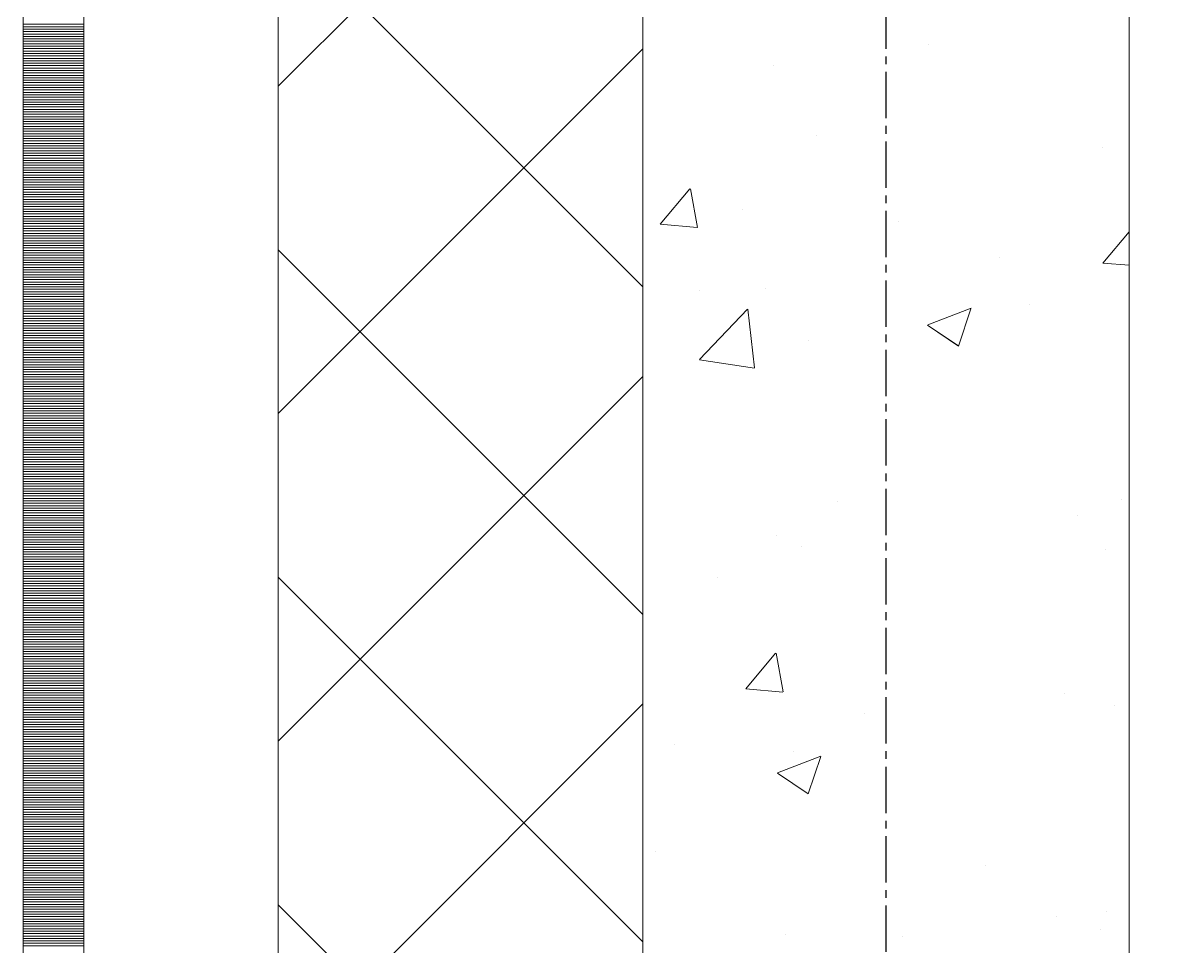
# Model space of a CAD drawing. Header units: millimetres. Extents: x 470010 to 1231400, y -134005 to 421770.
# Drawn here: x 672518.6 to 672993.3, y -33013 to -32633 of the extents above; entities that cross this region are included whole.
import ezdxf
from ezdxf.enums import TextEntityAlignment as Align

# ---------------------------------------------------------------- set-up
doc = ezdxf.new("R2010")
doc.units = ezdxf.units.MM
doc.linetypes.add('CENTER2', pattern=[28.575, 19.05, -3.175, 3.175, -3.175])
doc.linetypes.add('DASHED', pattern=[19.05, 12.7, -6.35])
doc.layers.get('Defpoints').update_dxf_attribs({"color": 140})
doc.layers.add('АР_Делит', color=120, linetype='Continuous', lineweight=0, plot=False)
for name, color, linetype, lineweight in [('АР_Стены ПЕНОблок', 52, 'Continuous', 20), ('АР_Тонкая', 254, 'Continuous', 5), ('АР_Утеплитель', 31, 'Continuous', 0), ('АР_Штриховка', 8, 'Continuous', 0)]:
    doc.layers.add(name, color=color, linetype=linetype, lineweight=lineweight)
doc.layers.add('РД_Оси_100', color=7, linetype='Continuous', lineweight=0, true_color=0x525252)
doc.styles.add('style1', font='ARIALN.TTF')

# ---------------------------------------------------------------- blocks, each defined once
blk = doc.blocks.new('СОШ_2200_АР_ОСИ_М100_28.05.24')
at = {"layer": 'АР_Делит', "color": 251, "linetype": 'DASHED', "true_color": 0x636466}
blk.add_lwpolyline([(114955, 135155), (114955, -355), (93595.036, -355), (93595.036, 13855), (94145, 13855), (94145, 68320), (66055, 68320), (66055, 13857.73), (83455, 13857.73), (83455, -355), (45245, -355), (45245, 13145), (44695, 13145), (44695, 26755), (45245, 26755), (45245, 68320), (20455, 68320), (20455, 26755), (27955, 26755), (27955, 13145), (-355, 13145), (-355, 100855)], dxfattribs=at)
at = {"layer": 'РД_Оси_100', "color": 251, "linetype": 'CENTER2', "true_color": 0x636466}
blk.add_line((0, -6155), (0, 139938.679), dxfattribs=at)
blk = doc.blocks.new('A$C9108343f')
at = {"layer": 'АР_Стены ПЕНОблок', "color": 18, "linetype": 'Continuous', "lineweight": 20, "true_color": 0x000000}
for p, q in [((7054.96, 97555), (7054.96, 21355)), ((7254.96, 21355), (7254.96, 97555))]:
    blk.add_line(p, q, dxfattribs=at)
at = {"layer": 'АР_Тонкая', "color": 18, "linetype": 'Continuous', "lineweight": 5, "true_color": 0x000000}
for p, q in [((6799.96, 97555), (6799.96, 21355)), ((6824.96, 97555), (6824.96, 21355)), ((6824.96, 21355), (6824.96, 97555)), ((6904.96, 21355), (6904.96, 97555))]:
    blk.add_line(p, q, dxfattribs=at)
at = {"layer": 'АР_Утеплитель', "color": 18, "linetype": 'Continuous', "lineweight": 0, "true_color": 0x000000}
for p, q in [((6904.96, 97555), (6904.96, 21355)), ((7054.96, 21355), (7054.96, 97555))]:
    blk.add_line(p, q, dxfattribs=at)
at = {"layer": 'АР_Штриховка', "color": 18, "linetype": 'Continuous', "lineweight": 0, "true_color": 0x000000}
for p, q in [((6904.96, 67707.31), (7054.96, 67857.31)), ((7054.96, 67624.75), (6904.96, 67774.75)), ((6799.96, 67732.75), (6824.96, 67732.75)), ((6799.96, 67731.75), (6824.96, 67731.75)), ((6799.96, 67730.75), (6824.96, 67730.75)), ((6799.96, 67729.75), (6824.96, 67729.75)), ((6799.96, 67728.75), (6824.96, 67728.75)), ((6799.96, 67727.75), (6824.96, 67727.75)), ((6799.96, 67726.75), (6824.96, 67726.75)), ((6799.96, 67725.75), (6824.96, 67725.75)), ((6799.96, 67724.75), (6824.96, 67724.75)), ((6799.96, 67723.75), (6824.96, 67723.75)), ((7172.32, 67724.33), (7172.32, 67724.33)), ((6799.96, 67722.75), (6824.96, 67722.75)), ((6799.96, 67721.75), (6824.96, 67721.75)), ((6799.96, 67720.75), (6824.96, 67720.75)), ((6799.96, 67719.75), (6824.96, 67719.75)), ((6799.96, 67718.75), (6824.96, 67718.75)), ((6904.96, 67572.61), (7054.96, 67722.61)), ((6799.96, 67717.75), (6824.96, 67717.75)), ((6799.96, 67716.75), (6824.96, 67716.75)), ((6799.96, 67715.75), (6824.96, 67715.75)), ((6799.96, 67714.75), (6824.96, 67714.75)), ((6799.96, 67713.75), (6824.96, 67713.75)), ((7108.74, 67715.96), (7108.74, 67715.96)), ((6799.96, 67712.75), (6824.96, 67712.75)), ((6799.96, 67711.75), (6824.96, 67711.75)), ((6799.96, 67710.75), (6824.96, 67710.75)), ((6799.96, 67709.75), (6824.96, 67709.75)), ((6799.96, 67708.75), (6824.96, 67708.75)), ((6799.96, 67707.75), (6824.96, 67707.75)), ((6799.96, 67706.75), (6824.96, 67706.75)), ((6799.96, 67705.75), (6824.96, 67705.75)), ((6799.96, 67704.75), (6824.96, 67704.75)), ((6799.96, 67703.75), (6824.96, 67703.75)), ((6799.96, 67702.75), (6824.96, 67702.75)), ((6799.96, 67701.75), (6824.96, 67701.75)), ((6799.96, 67700.75), (6824.96, 67700.75)), ((6799.96, 67699.75), (6824.96, 67699.75)), ((6799.96, 67698.75), (6824.96, 67698.75)), ((6799.96, 67697.75), (6824.96, 67697.75)), ((6799.96, 67696.75), (6824.96, 67696.75)), ((6799.96, 67695.75), (6824.96, 67695.75)), ((6799.96, 67694.75), (6824.96, 67694.75)), ((6799.96, 67693.75), (6824.96, 67693.75)), ((6799.96, 67692.75), (6824.96, 67692.75)), ((6799.96, 67691.75), (6824.96, 67691.75)), ((6799.96, 67690.75), (6824.96, 67690.75)), ((6799.96, 67689.75), (6824.96, 67689.75)), ((6799.96, 67688.75), (6824.96, 67688.75)), ((6799.96, 67687.75), (6824.96, 67687.75)), ((6799.96, 67686.75), (6824.96, 67686.75)), ((6799.96, 67685.75), (6824.96, 67685.75)), ((7126.2, 67687.16), (7126.2, 67687.16)), ((6799.96, 67684.75), (6824.96, 67684.75)), ((6799.96, 67683.75), (6824.96, 67683.75)), ((6799.96, 67682.75), (6824.96, 67682.75)), ((6799.96, 67681.75), (6824.96, 67681.75)), ((6799.96, 67680.75), (6824.96, 67680.75)), ((7244.06, 67682.11), (7244.06, 67682.11)), ((6799.96, 67679.75), (6824.96, 67679.75)), ((6799.96, 67678.75), (6824.96, 67678.75)), ((6799.96, 67677.75), (6824.96, 67677.75)), ((6799.96, 67676.75), (6824.96, 67676.75)), ((6799.96, 67675.75), (6824.96, 67675.75)), ((6799.96, 67674.75), (6824.96, 67674.75)), ((6799.96, 67673.75), (6824.96, 67673.75)), ((6799.96, 67672.75), (6824.96, 67672.75)), ((6799.96, 67671.75), (6824.96, 67671.75)), ((6799.96, 67670.75), (6824.96, 67670.75)), ((6799.96, 67669.75), (6824.96, 67669.75)), ((6799.96, 67668.75), (6824.96, 67668.75)), ((6799.96, 67667.75), (6824.96, 67667.75)), ((6799.96, 67666.75), (6824.96, 67666.75)), ((6799.96, 67665.75), (6824.96, 67665.75)), ((6799.96, 67664.75), (6824.96, 67664.75)), ((6799.96, 67663.75), (6824.96, 67663.75)), ((6799.96, 67662.75), (6824.96, 67662.75)), ((6799.96, 67661.75), (6824.96, 67661.75)), ((7062.03, 67650.5), (7074.27, 67665.1)), ((7077.44, 67649.21), (7074.51, 67665.13)), ((6799.96, 67660.75), (6824.96, 67660.75)), ((6799.96, 67659.75), (6824.96, 67659.75)), ((6799.96, 67658.75), (6824.96, 67658.75)), ((6799.96, 67657.75), (6824.96, 67657.75)), ((6799.96, 67656.75), (6824.96, 67656.75)), ((6799.96, 67655.75), (6824.96, 67655.75)), ((6799.96, 67654.75), (6824.96, 67654.75)), ((6799.96, 67653.75), (6824.96, 67653.75)), ((6799.96, 67652.75), (6824.96, 67652.75)), ((7095.93, 67656.69), (7095.93, 67656.69)), ((6799.96, 67651.75), (6824.96, 67651.75)), ((6799.96, 67650.75), (6824.96, 67650.75)), ((6799.96, 67649.75), (6824.96, 67649.75)), ((6799.96, 67648.75), (6824.96, 67648.75)), ((6799.96, 67647.75), (6824.96, 67647.75)), ((7062.03, 67650.5), (7077.21, 67649.17)), ((7160.24, 67651.54), (7160.24, 67651.54)), ((7244.21, 67634.56), (7254.96, 67647.37)), ((6799.96, 67646.75), (6824.96, 67646.75)), ((6799.96, 67645.75), (6824.96, 67645.75)), ((6799.96, 67644.75), (6824.96, 67644.75)), ((6799.96, 67643.75), (6824.96, 67643.75)), ((6799.96, 67642.75), (6824.96, 67642.75)), ((6799.96, 67641.75), (6824.96, 67641.75)), ((6799.96, 67640.75), (6824.96, 67640.75)), ((6799.96, 67639.75), (6824.96, 67639.75)), ((6799.96, 67638.75), (6824.96, 67638.75)), ((7054.96, 67490.04), (6904.96, 67640.04)), ((6799.96, 67637.75), (6824.96, 67637.75)), ((6799.96, 67636.75), (6824.96, 67636.75)), ((6799.96, 67635.75), (6824.96, 67635.75)), ((6799.96, 67634.75), (6824.96, 67634.75)), ((6799.96, 67633.75), (6824.96, 67633.75)), ((7201.7, 67636.82), (7201.7, 67636.82)), ((7244.21, 67634.56), (7254.96, 67633.62)), ((6799.96, 67632.75), (6824.96, 67632.75)), ((6799.96, 67631.75), (6824.96, 67631.75)), ((6799.96, 67630.75), (6824.96, 67630.75)), ((6799.96, 67629.75), (6824.96, 67629.75)), ((6799.96, 67628.75), (6824.96, 67628.75)), ((6799.96, 67627.75), (6824.96, 67627.75)), ((6799.96, 67626.75), (6824.96, 67626.75)), ((6799.96, 67625.75), (6824.96, 67625.75)), ((6799.96, 67624.75), (6824.96, 67624.75)), ((6799.96, 67623.75), (6824.96, 67623.75)), ((7105.5, 67624.15), (7105.5, 67624.15)), ((6799.96, 67622.75), (6824.96, 67622.75)), ((6799.96, 67621.75), (6824.96, 67621.75)), ((6799.96, 67620.75), (6824.96, 67620.75)), ((6799.96, 67619.75), (6824.96, 67619.75)), ((7078.2, 67623.15), (7078.2, 67623.15)), ((6799.96, 67618.75), (6824.96, 67618.75)), ((6799.96, 67617.75), (6824.96, 67617.75)), ((6799.96, 67616.75), (6824.96, 67616.75)), ((6799.96, 67615.75), (6824.96, 67615.75)), ((6799.96, 67614.75), (6824.96, 67614.75)), ((7078.22, 67594.9), (7098.01, 67615.52)), ((7100.88, 67591.4), (7098.08, 67615.53)), ((7172.16, 67609.11), (7189.95, 67615.93)), ((7184.74, 67600.43), (7189.89, 67615.78)), ((7213.79, 67617.42), (7213.79, 67617.42)), ((6799.96, 67613.75), (6824.96, 67613.75)), ((6799.96, 67612.75), (6824.96, 67612.75)), ((6799.96, 67611.75), (6824.96, 67611.75)), ((6799.96, 67610.75), (6824.96, 67610.75)), ((6799.96, 67609.75), (6824.96, 67609.75)), ((6799.96, 67608.75), (6824.96, 67608.75)), ((6799.96, 67607.75), (6824.96, 67607.75)), ((6799.96, 67606.75), (6824.96, 67606.75)), ((6799.96, 67605.75), (6824.96, 67605.75)), ((6799.96, 67604.75), (6824.96, 67604.75)), ((7172.09, 67608.96), (7184.73, 67600.43)), ((6799.96, 67603.75), (6824.96, 67603.75)), ((6799.96, 67602.75), (6824.96, 67602.75)), ((6799.96, 67601.75), (6824.96, 67601.75)), ((6799.96, 67600.75), (6824.96, 67600.75)), ((7123.11, 67602.61), (7123.11, 67602.61)), ((6799.96, 67599.75), (6824.96, 67599.75)), ((6799.96, 67598.75), (6824.96, 67598.75)), ((6799.96, 67597.75), (6824.96, 67597.75)), ((6799.96, 67596.75), (6824.96, 67596.75)), ((6799.96, 67595.75), (6824.96, 67595.75)), ((6799.96, 67594.75), (6824.96, 67594.75)), ((6799.96, 67593.75), (6824.96, 67593.75)), ((6799.96, 67592.75), (6824.96, 67592.75)), ((6799.96, 67591.75), (6824.96, 67591.75)), ((6799.96, 67590.75), (6824.96, 67590.75)), ((7078.27, 67594.79), (7100.86, 67591.29)), ((6799.96, 67589.75), (6824.96, 67589.75)), ((6799.96, 67588.75), (6824.96, 67588.75)), ((6799.96, 67587.75), (6824.96, 67587.75)), ((6799.96, 67586.75), (6824.96, 67586.75)), ((6799.96, 67585.75), (6824.96, 67585.75)), ((6904.96, 67437.91), (7054.96, 67587.91)), ((6799.96, 67584.75), (6824.96, 67584.75)), ((6799.96, 67583.75), (6824.96, 67583.75)), ((6799.96, 67582.75), (6824.96, 67582.75)), ((6799.96, 67581.75), (6824.96, 67581.75)), ((6799.96, 67580.75), (6824.96, 67580.75)), ((6799.96, 67579.75), (6824.96, 67579.75)), ((6799.96, 67578.75), (6824.96, 67578.75)), ((6799.96, 67577.75), (6824.96, 67577.75)), ((6799.96, 67576.75), (6824.96, 67576.75)), ((6799.96, 67575.75), (6824.96, 67575.75)), ((6799.96, 67574.75), (6824.96, 67574.75)), ((6799.96, 67573.75), (6824.96, 67573.75)), ((6799.96, 67572.75), (6824.96, 67572.75)), ((6799.96, 67571.75), (6824.96, 67571.75)), ((6799.96, 67570.75), (6824.96, 67570.75)), ((6799.96, 67569.75), (6824.96, 67569.75)), ((6799.96, 67568.75), (6824.96, 67568.75)), ((6799.96, 67567.75), (6824.96, 67567.75)), ((6799.96, 67566.75), (6824.96, 67566.75)), ((6799.96, 67565.75), (6824.96, 67565.75)), ((6799.96, 67564.75), (6824.96, 67564.75)), ((6799.96, 67563.75), (6824.96, 67563.75)), ((6799.96, 67562.75), (6824.96, 67562.75)), ((6799.96, 67561.75), (6824.96, 67561.75)), ((6799.96, 67560.75), (6824.96, 67560.75)), ((6799.96, 67559.75), (6824.96, 67559.75)), ((6799.96, 67558.75), (6824.96, 67558.75)), ((6799.96, 67557.75), (6824.96, 67557.75)), ((6799.96, 67556.75), (6824.96, 67556.75)), ((6799.96, 67555.75), (6824.96, 67555.75)), ((6799.96, 67554.75), (6824.96, 67554.75)), ((6799.96, 67553.75), (6824.96, 67553.75)), ((6799.96, 67552.75), (6824.96, 67552.75)), ((6799.96, 67551.75), (6824.96, 67551.75)), ((6799.96, 67550.75), (6824.96, 67550.75)), ((6799.96, 67549.75), (6824.96, 67549.75)), ((6799.96, 67548.75), (6824.96, 67548.75)), ((6799.96, 67547.75), (6824.96, 67547.75)), ((6799.96, 67546.75), (6824.96, 67546.75)), ((6799.96, 67545.75), (6824.96, 67545.75)), ((6799.96, 67544.75), (6824.96, 67544.75)), ((6799.96, 67543.75), (6824.96, 67543.75)), ((6799.96, 67542.75), (6824.96, 67542.75)), ((6799.96, 67541.75), (6824.96, 67541.75)), ((6799.96, 67540.75), (6824.96, 67540.75)), ((6799.96, 67539.75), (6824.96, 67539.75)), ((6799.96, 67538.75), (6824.96, 67538.75)), ((6799.96, 67537.75), (6824.96, 67537.75)), ((6799.96, 67536.75), (6824.96, 67536.75)), ((6799.96, 67535.75), (6824.96, 67535.75)), ((6799.96, 67534.75), (6824.96, 67534.75)), ((6799.96, 67533.75), (6824.96, 67533.75)), ((7134.88, 67536.64), (7134.88, 67536.64)), ((7251.94, 67537.1), (7251.94, 67537.1)), ((6799.96, 67532.75), (6824.96, 67532.75)), ((6799.96, 67531.75), (6824.96, 67531.75)), ((6799.96, 67530.75), (6824.96, 67530.75)), ((6799.96, 67529.75), (6824.96, 67529.75)), ((6799.96, 67528.75), (6824.96, 67528.75)), ((7233.58, 67530.56), (7233.58, 67530.56)), ((6799.96, 67527.75), (6824.96, 67527.75)), ((6799.96, 67526.75), (6824.96, 67526.75)), ((6799.96, 67525.75), (6824.96, 67525.75)), ((6799.96, 67524.75), (6824.96, 67524.75)), ((6799.96, 67523.75), (6824.96, 67523.75)), ((6799.96, 67522.75), (6824.96, 67522.75)), ((6799.96, 67521.75), (6824.96, 67521.75)), ((6799.96, 67520.75), (6824.96, 67520.75)), ((6799.96, 67519.75), (6824.96, 67519.75)), ((7109.71, 67522.43), (7109.71, 67522.43)), ((6799.96, 67518.75), (6824.96, 67518.75)), ((6799.96, 67517.75), (6824.96, 67517.75)), ((6799.96, 67516.75), (6824.96, 67516.75)), ((6799.96, 67515.75), (6824.96, 67515.75)), ((6799.96, 67514.75), (6824.96, 67514.75)), ((7120.02, 67518.05), (7120.02, 67518.05)), ((7245.3, 67516.7), (7245.3, 67516.7)), ((6799.96, 67513.75), (6824.96, 67513.75)), ((6799.96, 67512.75), (6824.96, 67512.75)), ((6799.96, 67511.75), (6824.96, 67511.75)), ((6799.96, 67510.75), (6824.96, 67510.75)), ((6799.96, 67509.75), (6824.96, 67509.75)), ((6799.96, 67508.75), (6824.96, 67508.75)), ((6799.96, 67507.75), (6824.96, 67507.75)), ((6799.96, 67506.75), (6824.96, 67506.75)), ((6799.96, 67505.75), (6824.96, 67505.75)), ((7054.96, 67355.34), (6904.96, 67505.34)), ((7085.45, 67505.13), (7085.45, 67505.13)), ((6799.96, 67504.75), (6824.96, 67504.75)), ((6799.96, 67503.75), (6824.96, 67503.75)), ((6799.96, 67502.75), (6824.96, 67502.75)), ((6799.96, 67501.75), (6824.96, 67501.75)), ((6799.96, 67500.75), (6824.96, 67500.75)), ((6799.96, 67499.75), (6824.96, 67499.75)), ((6799.96, 67498.75), (6824.96, 67498.75)), ((6799.96, 67497.75), (6824.96, 67497.75)), ((6799.96, 67496.75), (6824.96, 67496.75)), ((6799.96, 67495.75), (6824.96, 67495.75)), ((6799.96, 67494.75), (6824.96, 67494.75)), ((6799.96, 67493.75), (6824.96, 67493.75)), ((6799.96, 67492.75), (6824.96, 67492.75)), ((6799.96, 67491.75), (6824.96, 67491.75)), ((6799.96, 67490.75), (6824.96, 67490.75)), ((6799.96, 67489.75), (6824.96, 67489.75)), ((6799.96, 67488.75), (6824.96, 67488.75)), ((6799.96, 67487.75), (6824.96, 67487.75)), ((6799.96, 67486.75), (6824.96, 67486.75)), ((6799.96, 67485.75), (6824.96, 67485.75)), ((6799.96, 67484.75), (6824.96, 67484.75)), ((6799.96, 67483.75), (6824.96, 67483.75)), ((6799.96, 67482.75), (6824.96, 67482.75)), ((6799.96, 67481.75), (6824.96, 67481.75)), ((6799.96, 67480.75), (6824.96, 67480.75)), ((6799.96, 67479.75), (6824.96, 67479.75)), ((6799.96, 67478.75), (6824.96, 67478.75)), ((6799.96, 67477.75), (6824.96, 67477.75)), ((6799.96, 67476.75), (6824.96, 67476.75)), ((6799.96, 67475.75), (6824.96, 67475.75)), ((6799.96, 67474.75), (6824.96, 67474.75)), ((6799.96, 67473.75), (6824.96, 67473.75)), ((6799.96, 67472.75), (6824.96, 67472.75)), ((6799.96, 67471.75), (6824.96, 67471.75)), ((7097.27, 67459.45), (7109.51, 67474.04)), ((7112.69, 67458.16), (7109.75, 67474.08)), ((6799.96, 67470.75), (6824.96, 67470.75)), ((6799.96, 67469.75), (6824.96, 67469.75)), ((6799.96, 67468.75), (6824.96, 67468.75)), ((6799.96, 67467.75), (6824.96, 67467.75)), ((6799.96, 67466.75), (6824.96, 67466.75)), ((6799.96, 67465.75), (6824.96, 67465.75)), ((6799.96, 67464.75), (6824.96, 67464.75)), ((6799.96, 67463.75), (6824.96, 67463.75)), ((6799.96, 67462.75), (6824.96, 67462.75)), ((6799.96, 67461.75), (6824.96, 67461.75)), ((6799.96, 67460.75), (6824.96, 67460.75)), ((6799.96, 67459.75), (6824.96, 67459.75)), ((6799.96, 67458.75), (6824.96, 67458.75)), ((6799.96, 67457.75), (6824.96, 67457.75)), ((7097.27, 67459.44), (7112.45, 67458.11)), ((7228.48, 67457.58), (7228.48, 67457.58)), ((6799.96, 67456.75), (6824.96, 67456.75)), ((6799.96, 67455.75), (6824.96, 67455.75)), ((6799.96, 67454.75), (6824.96, 67454.75)), ((6799.96, 67453.75), (6824.96, 67453.75)), ((6799.96, 67452.75), (6824.96, 67452.75)), ((6904.96, 67303.2), (7054.96, 67453.2)), ((6799.96, 67451.75), (6824.96, 67451.75)), ((6799.96, 67450.75), (6824.96, 67450.75)), ((6799.96, 67449.75), (6824.96, 67449.75)), ((6799.96, 67448.75), (6824.96, 67448.75)), ((7146.31, 67449.36), (7146.31, 67449.36)), ((7248.86, 67452.54), (7248.86, 67452.54)), ((6799.96, 67447.75), (6824.96, 67447.75)), ((6799.96, 67446.75), (6824.96, 67446.75)), ((6799.96, 67445.75), (6824.96, 67445.75)), ((6799.96, 67444.75), (6824.96, 67444.75)), ((6799.96, 67443.75), (6824.96, 67443.75)), ((6799.96, 67442.75), (6824.96, 67442.75)), ((6799.96, 67441.75), (6824.96, 67441.75)), ((6799.96, 67440.75), (6824.96, 67440.75)), ((6799.96, 67439.75), (6824.96, 67439.75)), ((6799.96, 67438.75), (6824.96, 67438.75)), ((6799.96, 67437.75), (6824.96, 67437.75)), ((6799.96, 67436.75), (6824.96, 67436.75)), ((6799.96, 67435.75), (6824.96, 67435.75)), ((6799.96, 67434.75), (6824.96, 67434.75)), ((6799.96, 67433.75), (6824.96, 67433.75)), ((7068.06, 67436.46), (7068.06, 67436.46)), ((6799.96, 67432.75), (6824.96, 67432.75)), ((6799.96, 67431.75), (6824.96, 67431.75)), ((6799.96, 67430.75), (6824.96, 67430.75)), ((6799.96, 67429.75), (6824.96, 67429.75)), ((7110.36, 67424.92), (7128.14, 67431.74)), ((7116.93, 67433.5), (7116.93, 67433.5)), ((7122.94, 67416.24), (7128.09, 67431.59)), ((6799.96, 67428.75), (6824.96, 67428.75)), ((6799.96, 67427.75), (6824.96, 67427.75)), ((6799.96, 67426.75), (6824.96, 67426.75)), ((6799.96, 67425.75), (6824.96, 67425.75)), ((6799.96, 67424.75), (6824.96, 67424.75)), ((7110.29, 67424.77), (7122.93, 67416.25)), ((6799.96, 67423.75), (6824.96, 67423.75)), ((6799.96, 67422.75), (6824.96, 67422.75)), ((6799.96, 67421.75), (6824.96, 67421.75)), ((6799.96, 67420.75), (6824.96, 67420.75)), ((6799.96, 67419.75), (6824.96, 67419.75)), ((6799.96, 67418.75), (6824.96, 67418.75)), ((6799.96, 67417.75), (6824.96, 67417.75)), ((6799.96, 67416.75), (6824.96, 67416.75)), ((6799.96, 67415.75), (6824.96, 67415.75)), ((6799.96, 67414.75), (6824.96, 67414.75)), ((6799.96, 67413.75), (6824.96, 67413.75)), ((6799.96, 67412.75), (6824.96, 67412.75)), ((6799.96, 67411.75), (6824.96, 67411.75)), ((6799.96, 67410.75), (6824.96, 67410.75)), ((6799.96, 67409.75), (6824.96, 67409.75)), ((6799.96, 67408.75), (6824.96, 67408.75)), ((6799.96, 67407.75), (6824.96, 67407.75)), ((6799.96, 67406.75), (6824.96, 67406.75)), ((6799.96, 67405.75), (6824.96, 67405.75)), ((6799.96, 67404.75), (6824.96, 67404.75)), ((6799.96, 67403.75), (6824.96, 67403.75)), ((6799.96, 67402.75), (6824.96, 67402.75)), ((6799.96, 67401.75), (6824.96, 67401.75)), ((6799.96, 67400.75), (6824.96, 67400.75)), ((6799.96, 67399.75), (6824.96, 67399.75)), ((6799.96, 67398.75), (6824.96, 67398.75)), ((6799.96, 67397.75), (6824.96, 67397.75)), ((6799.96, 67396.75), (6824.96, 67396.75)), ((6799.96, 67395.75), (6824.96, 67395.75)), ((6799.96, 67394.75), (6824.96, 67394.75)), ((6799.96, 67393.75), (6824.96, 67393.75)), ((6799.96, 67392.75), (6824.96, 67392.75)), ((6799.96, 67391.75), (6824.96, 67391.75)), ((7060.24, 67392.64), (7060.24, 67392.64)), ((6799.96, 67390.75), (6824.96, 67390.75)), ((6799.96, 67389.75), (6824.96, 67389.75)), ((6799.96, 67388.75), (6824.96, 67388.75)), ((6799.96, 67387.75), (6824.96, 67387.75)), ((6799.96, 67386.75), (6824.96, 67386.75)), ((7195.83, 67386.91), (7195.83, 67386.91)), ((6799.96, 67385.75), (6824.96, 67385.75)), ((6799.96, 67384.75), (6824.96, 67384.75)), ((6799.96, 67383.75), (6824.96, 67383.75)), ((6799.96, 67382.75), (6824.96, 67382.75)), ((6799.96, 67381.75), (6824.96, 67381.75)), ((6799.96, 67380.75), (6824.96, 67380.75)), ((6799.96, 67379.75), (6824.96, 67379.75)), ((6799.96, 67378.75), (6824.96, 67378.75)), ((6799.96, 67377.75), (6824.96, 67377.75)), ((6799.96, 67376.75), (6824.96, 67376.75)), ((6799.96, 67375.75), (6824.96, 67375.75)), ((6799.96, 67374.75), (6824.96, 67374.75)), ((6799.96, 67373.75), (6824.96, 67373.75)), ((6799.96, 67372.75), (6824.96, 67372.75)), ((6799.96, 67371.75), (6824.96, 67371.75)), ((6799.96, 67370.75), (6824.96, 67370.75)), ((6799.96, 67369.75), (6824.96, 67369.75)), ((6799.96, 67368.75), (6824.96, 67368.75)), ((6799.96, 67367.75), (6824.96, 67367.75)), ((7054.96, 67220.64), (6904.96, 67370.64)), ((7245.77, 67367.99), (7245.77, 67367.99)), ((6799.96, 67366.75), (6824.96, 67366.75)), ((6799.96, 67365.75), (6824.96, 67365.75)), ((6799.96, 67364.75), (6824.96, 67364.75)), ((6799.96, 67363.75), (6824.96, 67363.75)), ((6799.96, 67362.75), (6824.96, 67362.75)), ((7225.24, 67365.77), (7225.24, 67365.77)), ((6799.96, 67361.75), (6824.96, 67361.75)), ((6799.96, 67360.75), (6824.96, 67360.75)), ((6799.96, 67359.75), (6824.96, 67359.75)), ((6799.96, 67358.75), (6824.96, 67358.75)), ((6799.96, 67357.75), (6824.96, 67357.75)), ((7113.8, 67358.52), (7113.8, 67358.52)), ((7243.31, 67360.48), (7243.31, 67360.48)), ((6799.96, 67356.75), (6824.96, 67356.75)), ((6799.96, 67355.75), (6824.96, 67355.75)), ((6799.96, 67354.75), (6824.96, 67354.75)), ((6799.96, 67353.75), (6824.96, 67353.75)), ((7161.66, 67357.39), (7161.66, 67357.39))]:
    blk.add_line(p, q, dxfattribs=at)
at = {"layer": 'РД_Оси_100'}
blk.add_blockref('СОШ_2200_АР_ОСИ_М100_28.05.24', (7154.96, 6755), dxfattribs=at)
at = {"layer": 'Defpoints', "color": 18, "true_color": 0x000000, "style": 'style1'}
for p in [(143949.34, 316089.12), (143974.98, 281639.5), (143890.4, 273244.71), (143839.99, 264276.81), (143967.75, 254892.38), (12251.96, 104178.14), (12382.58, 96023.14)]:
    blk.add_attdef('АР-ПОМЕЩЕНИЕ:НАИМЕНОВАНИЕ', text='', height=100, dxfattribs=at).set_placement(p, align=Align.MIDDLE)
at = {"layer": 'Defpoints', "color": 18, "true_color": 0x000000, "style": 'style1', "flags": 8}
for p in [(143951.3, 279099.09), (143848.34, 269251.11), (143875.33, 260094.25), (144049.74, 250824.7), (163419.28, 238153.36), (155897.46, 237965.97), (183037.2, 237965.97), (143342.94, 237876.19)]:
    blk.add_attdef('АР-ПОМЕЩЕНИЕ:НАИМЕНОВАНИЕ', text='', height=100, dxfattribs=at).set_placement(p, align=Align.MIDDLE)

msp = doc.modelspace()

# ---------------------------------------------------------------- linework, layer by layer
at = {"layer": 'АР_Стены ПЕНОблок', "color": 18, "linetype": 'Continuous', "lineweight": 20, "true_color": 0x000000}
for p, q in [((672773.57, -2811.242), (672773.57, -79011.242)), ((672973.57, -79011.242), (672973.57, -2811.242))]:
    msp.add_line(p, q, dxfattribs=at)
at = {"layer": 'АР_Тонкая', "color": 18, "linetype": 'Continuous', "lineweight": 5, "true_color": 0x000000}
for p, q in [((672518.57, -2811.242), (672518.57, -79011.242)), ((672543.57, -2811.242), (672543.57, -79011.242)), ((672543.57, -79011.242), (672543.57, -2811.242)), ((672623.57, -79011.242), (672623.57, -2811.242))]:
    msp.add_line(p, q, dxfattribs=at)
at = {"layer": 'АР_Утеплитель', "color": 18, "linetype": 'Continuous', "lineweight": 0, "true_color": 0x000000}
for p, q in [((672623.57, -2811.242), (672623.57, -79011.242)), ((672773.57, -79011.242), (672773.57, -2811.242))]:
    msp.add_line(p, q, dxfattribs=at)
at = {"layer": 'АР_Штриховка', "color": 18, "linetype": 'Continuous', "lineweight": 0, "true_color": 0x000000}
for p, q in [((672623.57, -32658.928), (672773.57, -32508.928)), ((672773.57, -32741.495), (672623.57, -32591.495)), ((672518.57, -32633.492), (672543.57, -32633.492)), ((672518.57, -32634.492), (672543.57, -32634.492)), ((672518.57, -32635.492), (672543.57, -32635.492)), ((672518.57, -32636.492), (672543.57, -32636.492)), ((672518.57, -32637.492), (672543.57, -32637.492)), ((672518.57, -32638.492), (672543.57, -32638.492)), ((672518.57, -32639.492), (672543.57, -32639.492)), ((672518.57, -32640.492), (672543.57, -32640.492)), ((672518.57, -32641.492), (672543.57, -32641.492)), ((672518.57, -32642.492), (672543.57, -32642.492)), ((672518.57, -32643.492), (672543.57, -32643.492)), ((672623.57, -32793.632), (672773.57, -32643.632)), ((672518.57, -32644.492), (672543.57, -32644.492)), ((672518.57, -32645.492), (672543.57, -32645.492)), ((672518.57, -32646.492), (672543.57, -32646.492)), ((672518.57, -32647.492), (672543.57, -32647.492)), ((672518.57, -32648.492), (672543.57, -32648.492)), ((672518.57, -32649.492), (672543.57, -32649.492)), ((672518.57, -32650.492), (672543.57, -32650.492)), ((672518.57, -32651.492), (672543.57, -32651.492)), ((672518.57, -32652.492), (672543.57, -32652.492)), ((672518.57, -32653.492), (672543.57, -32653.492)), ((672518.57, -32654.492), (672543.57, -32654.492)), ((672518.57, -32655.492), (672543.57, -32655.492)), ((672518.57, -32656.492), (672543.57, -32656.492)), ((672518.57, -32657.492), (672543.57, -32657.492)), ((672518.57, -32658.492), (672543.57, -32658.492)), ((672518.57, -32659.492), (672543.57, -32659.492)), ((672518.57, -32660.492), (672543.57, -32660.492)), ((672518.57, -32661.492), (672543.57, -32661.492)), ((672518.57, -32662.492), (672543.57, -32662.492)), ((672518.57, -32663.492), (672543.57, -32663.492)), ((672518.57, -32664.492), (672543.57, -32664.492)), ((672518.57, -32665.492), (672543.57, -32665.492)), ((672518.57, -32666.492), (672543.57, -32666.492)), ((672518.57, -32667.492), (672543.57, -32667.492)), ((672518.57, -32668.492), (672543.57, -32668.492)), ((672518.57, -32669.492), (672543.57, -32669.492)), ((672518.57, -32670.492), (672543.57, -32670.492)), ((672518.57, -32671.492), (672543.57, -32671.492)), ((672518.57, -32672.492), (672543.57, -32672.492)), ((672518.57, -32673.492), (672543.57, -32673.492)), ((672518.57, -32674.492), (672543.57, -32674.492)), ((672518.57, -32675.492), (672543.57, -32675.492)), ((672518.57, -32676.492), (672543.57, -32676.492)), ((672518.57, -32677.492), (672543.57, -32677.492)), ((672518.57, -32678.492), (672543.57, -32678.492)), ((672518.57, -32679.492), (672543.57, -32679.492)), ((672518.57, -32680.492), (672543.57, -32680.492)), ((672518.57, -32681.492), (672543.57, -32681.492)), ((672518.57, -32682.492), (672543.57, -32682.492)), ((672518.57, -32683.492), (672543.57, -32683.492)), ((672518.57, -32684.492), (672543.57, -32684.492)), ((672518.57, -32685.492), (672543.57, -32685.492)), ((672518.57, -32686.492), (672543.57, -32686.492)), ((672518.57, -32687.492), (672543.57, -32687.492)), ((672518.57, -32688.492), (672543.57, -32688.492)), ((672518.57, -32689.492), (672543.57, -32689.492)), ((672518.57, -32690.492), (672543.57, -32690.492)), ((672518.57, -32691.492), (672543.57, -32691.492)), ((672518.57, -32692.492), (672543.57, -32692.492)), ((672518.57, -32693.492), (672543.57, -32693.492)), ((672518.57, -32694.492), (672543.57, -32694.492)), ((672518.57, -32695.492), (672543.57, -32695.492)), ((672518.57, -32696.492), (672543.57, -32696.492)), ((672518.57, -32697.492), (672543.57, -32697.492)), ((672518.57, -32698.492), (672543.57, -32698.492)), ((672518.57, -32699.492), (672543.57, -32699.492)), ((672518.57, -32700.492), (672543.57, -32700.492)), ((672518.57, -32701.492), (672543.57, -32701.492)), ((672518.57, -32702.492), (672543.57, -32702.492)), ((672518.57, -32703.492), (672543.57, -32703.492)), ((672518.57, -32704.492), (672543.57, -32704.492)), ((672518.57, -32705.492), (672543.57, -32705.492)), ((672780.638, -32715.74), (672792.883, -32701.146)), ((672796.056, -32717.029), (672793.119, -32701.107)), ((672518.57, -32706.492), (672543.57, -32706.492)), ((672518.57, -32707.492), (672543.57, -32707.492)), ((672518.57, -32708.492), (672543.57, -32708.492)), ((672518.57, -32709.492), (672543.57, -32709.492)), ((672518.57, -32710.492), (672543.57, -32710.492)), ((672518.57, -32711.492), (672543.57, -32711.492)), ((672518.57, -32712.492), (672543.57, -32712.492)), ((672518.57, -32713.492), (672543.57, -32713.492)), ((672518.57, -32714.492), (672543.57, -32714.492)), ((672518.57, -32715.492), (672543.57, -32715.492)), ((672518.57, -32716.492), (672543.57, -32716.492)), ((672518.57, -32717.492), (672543.57, -32717.492)), ((672518.57, -32718.492), (672543.57, -32718.492)), ((672518.57, -32719.492), (672543.57, -32719.492)), ((672780.637, -32715.744), (672795.819, -32717.072)), ((672962.822, -32731.679), (672973.57, -32718.87)), ((672518.57, -32720.492), (672543.57, -32720.492)), ((672518.57, -32721.492), (672543.57, -32721.492)), ((672518.57, -32722.492), (672543.57, -32722.492)), ((672518.57, -32723.492), (672543.57, -32723.492)), ((672518.57, -32724.492), (672543.57, -32724.492)), ((672518.57, -32725.492), (672543.57, -32725.492)), ((672518.57, -32726.492), (672543.57, -32726.492)), ((672518.57, -32727.492), (672543.57, -32727.492)), ((672518.57, -32728.492), (672543.57, -32728.492)), ((672773.57, -32876.198), (672623.57, -32726.198)), ((672518.57, -32729.492), (672543.57, -32729.492)), ((672518.57, -32730.492), (672543.57, -32730.492)), ((672518.57, -32731.492), (672543.57, -32731.492)), ((672518.57, -32732.492), (672543.57, -32732.492)), ((672518.57, -32733.492), (672543.57, -32733.492)), ((672962.822, -32731.683), (672973.57, -32732.623)), ((672518.57, -32734.492), (672543.57, -32734.492)), ((672518.57, -32735.492), (672543.57, -32735.492)), ((672518.57, -32736.492), (672543.57, -32736.492)), ((672518.57, -32737.492), (672543.57, -32737.492)), ((672518.57, -32738.492), (672543.57, -32738.492)), ((672518.57, -32739.492), (672543.57, -32739.492)), ((672518.57, -32740.492), (672543.57, -32740.492)), ((672518.57, -32741.492), (672543.57, -32741.492)), ((672518.57, -32742.492), (672543.57, -32742.492)), ((672518.57, -32743.492), (672543.57, -32743.492)), ((672518.57, -32744.492), (672543.57, -32744.492)), ((672518.57, -32745.492), (672543.57, -32745.492)), ((672518.57, -32746.492), (672543.57, -32746.492)), ((672518.57, -32747.492), (672543.57, -32747.492)), ((672518.57, -32748.492), (672543.57, -32748.492)), ((672518.57, -32749.492), (672543.57, -32749.492)), ((672518.57, -32750.492), (672543.57, -32750.492)), ((672518.57, -32751.492), (672543.57, -32751.492)), ((672518.57, -32752.492), (672543.57, -32752.492)), ((672796.837, -32771.342), (672816.621, -32750.723)), ((672819.494, -32774.838), (672816.688, -32750.715)), ((672890.775, -32757.137), (672908.559, -32750.31)), ((672903.356, -32765.812), (672908.506, -32750.463)), ((672518.57, -32753.492), (672543.57, -32753.492)), ((672518.57, -32754.492), (672543.57, -32754.492)), ((672518.57, -32755.492), (672543.57, -32755.492)), ((672518.57, -32756.492), (672543.57, -32756.492)), ((672518.57, -32757.492), (672543.57, -32757.492)), ((672890.707, -32757.285), (672903.342, -32765.807)), ((672518.57, -32758.492), (672543.57, -32758.492)), ((672518.57, -32759.492), (672543.57, -32759.492)), ((672518.57, -32760.492), (672543.57, -32760.492)), ((672518.57, -32761.492), (672543.57, -32761.492)), ((672518.57, -32762.492), (672543.57, -32762.492)), ((672518.57, -32763.492), (672543.57, -32763.492)), ((672518.57, -32764.492), (672543.57, -32764.492)), ((672518.57, -32765.492), (672543.57, -32765.492)), ((672518.57, -32766.492), (672543.57, -32766.492)), ((672518.57, -32767.492), (672543.57, -32767.492)), ((672518.57, -32768.492), (672543.57, -32768.492)), ((672518.57, -32769.492), (672543.57, -32769.492)), ((672518.57, -32770.492), (672543.57, -32770.492)), ((672518.57, -32771.492), (672543.57, -32771.492)), ((672796.887, -32771.448), (672819.477, -32774.951)), ((672518.57, -32772.492), (672543.57, -32772.492)), ((672518.57, -32773.492), (672543.57, -32773.492)), ((672518.57, -32774.492), (672543.57, -32774.492)), ((672518.57, -32775.492), (672543.57, -32775.492)), ((672518.57, -32776.492), (672543.57, -32776.492)), ((672518.57, -32777.492), (672543.57, -32777.492)), ((672518.57, -32778.492), (672543.57, -32778.492)), ((672518.57, -32779.492), (672543.57, -32779.492)), ((672518.57, -32780.492), (672543.57, -32780.492)), ((672518.57, -32781.492), (672543.57, -32781.492)), ((672623.57, -32928.335), (672773.57, -32778.335)), ((672518.57, -32782.492), (672543.57, -32782.492)), ((672518.57, -32783.492), (672543.57, -32783.492)), ((672518.57, -32784.492), (672543.57, -32784.492)), ((672518.57, -32785.492), (672543.57, -32785.492)), ((672518.57, -32786.492), (672543.57, -32786.492)), ((672518.57, -32787.492), (672543.57, -32787.492)), ((672518.57, -32788.492), (672543.57, -32788.492)), ((672518.57, -32789.492), (672543.57, -32789.492)), ((672518.57, -32790.492), (672543.57, -32790.492)), ((672518.57, -32791.492), (672543.57, -32791.492)), ((672518.57, -32792.492), (672543.57, -32792.492)), ((672518.57, -32793.492), (672543.57, -32793.492)), ((672518.57, -32794.492), (672543.57, -32794.492)), ((672518.57, -32795.492), (672543.57, -32795.492)), ((672518.57, -32796.492), (672543.57, -32796.492)), ((672518.57, -32797.492), (672543.57, -32797.492)), ((672518.57, -32798.492), (672543.57, -32798.492)), ((672518.57, -32799.492), (672543.57, -32799.492)), ((672518.57, -32800.492), (672543.57, -32800.492)), ((672518.57, -32801.492), (672543.57, -32801.492)), ((672518.57, -32802.492), (672543.57, -32802.492)), ((672518.57, -32803.492), (672543.57, -32803.492)), ((672518.57, -32804.492), (672543.57, -32804.492)), ((672518.57, -32805.492), (672543.57, -32805.492)), ((672518.57, -32806.492), (672543.57, -32806.492)), ((672518.57, -32807.492), (672543.57, -32807.492)), ((672518.57, -32808.492), (672543.57, -32808.492)), ((672518.57, -32809.492), (672543.57, -32809.492)), ((672518.57, -32810.492), (672543.57, -32810.492)), ((672518.57, -32811.492), (672543.57, -32811.492)), ((672518.57, -32812.492), (672543.57, -32812.492)), ((672518.57, -32813.492), (672543.57, -32813.492)), ((672518.57, -32814.492), (672543.57, -32814.492)), ((672518.57, -32815.492), (672543.57, -32815.492)), ((672518.57, -32816.492), (672543.57, -32816.492)), ((672518.57, -32817.492), (672543.57, -32817.492)), ((672518.57, -32818.492), (672543.57, -32818.492)), ((672518.57, -32819.492), (672543.57, -32819.492)), ((672518.57, -32820.492), (672543.57, -32820.492)), ((672518.57, -32821.492), (672543.57, -32821.492)), ((672518.57, -32822.492), (672543.57, -32822.492)), ((672518.57, -32823.492), (672543.57, -32823.492)), ((672518.57, -32824.492), (672543.57, -32824.492)), ((672518.57, -32825.492), (672543.57, -32825.492)), ((672518.57, -32826.492), (672543.57, -32826.492)), ((672518.57, -32827.492), (672543.57, -32827.492)), ((672518.57, -32828.492), (672543.57, -32828.492)), ((672518.57, -32829.492), (672543.57, -32829.492)), ((672518.57, -32830.492), (672543.57, -32830.492)), ((672518.57, -32831.492), (672543.57, -32831.492)), ((672518.57, -32832.492), (672543.57, -32832.492)), ((672518.57, -32833.492), (672543.57, -32833.492)), ((672518.57, -32834.492), (672543.57, -32834.492)), ((672518.57, -32835.492), (672543.57, -32835.492)), ((672518.57, -32836.492), (672543.57, -32836.492)), ((672518.57, -32837.492), (672543.57, -32837.492)), ((672518.57, -32838.492), (672543.57, -32838.492)), ((672518.57, -32839.492), (672543.57, -32839.492)), ((672518.57, -32840.492), (672543.57, -32840.492)), ((672518.57, -32841.492), (672543.57, -32841.492)), ((672518.57, -32842.492), (672543.57, -32842.492)), ((672518.57, -32843.492), (672543.57, -32843.492)), ((672518.57, -32844.492), (672543.57, -32844.492)), ((672518.57, -32845.492), (672543.57, -32845.492)), ((672518.57, -32846.492), (672543.57, -32846.492)), ((672518.57, -32847.492), (672543.57, -32847.492)), ((672518.57, -32848.492), (672543.57, -32848.492)), ((672518.57, -32849.492), (672543.57, -32849.492)), ((672518.57, -32850.492), (672543.57, -32850.492)), ((672518.57, -32851.492), (672543.57, -32851.492)), ((672518.57, -32852.492), (672543.57, -32852.492)), ((672518.57, -32853.492), (672543.57, -32853.492)), ((672518.57, -32854.492), (672543.57, -32854.492)), ((672518.57, -32855.492), (672543.57, -32855.492)), ((672518.57, -32856.492), (672543.57, -32856.492)), ((672518.57, -32857.492), (672543.57, -32857.492)), ((672518.57, -32858.492), (672543.57, -32858.492)), ((672518.57, -32859.492), (672543.57, -32859.492)), ((672518.57, -32860.492), (672543.57, -32860.492)), ((672518.57, -32861.492), (672543.57, -32861.492)), ((672773.57, -33010.902), (672623.57, -32860.902)), ((672518.57, -32862.492), (672543.57, -32862.492)), ((672518.57, -32863.492), (672543.57, -32863.492)), ((672518.57, -32864.492), (672543.57, -32864.492)), ((672518.57, -32865.492), (672543.57, -32865.492)), ((672518.57, -32866.492), (672543.57, -32866.492)), ((672518.57, -32867.492), (672543.57, -32867.492)), ((672518.57, -32868.492), (672543.57, -32868.492)), ((672518.57, -32869.492), (672543.57, -32869.492)), ((672518.57, -32870.492), (672543.57, -32870.492)), ((672518.57, -32871.492), (672543.57, -32871.492)), ((672518.57, -32872.492), (672543.57, -32872.492)), ((672518.57, -32873.492), (672543.57, -32873.492)), ((672518.57, -32874.492), (672543.57, -32874.492)), ((672518.57, -32875.492), (672543.57, -32875.492)), ((672518.57, -32876.492), (672543.57, -32876.492)), ((672518.57, -32877.492), (672543.57, -32877.492)), ((672518.57, -32878.492), (672543.57, -32878.492)), ((672518.57, -32879.492), (672543.57, -32879.492)), ((672518.57, -32880.492), (672543.57, -32880.492)), ((672518.57, -32881.492), (672543.57, -32881.492)), ((672518.57, -32882.492), (672543.57, -32882.492)), ((672518.57, -32883.492), (672543.57, -32883.492)), ((672518.57, -32884.492), (672543.57, -32884.492)), ((672518.57, -32885.492), (672543.57, -32885.492)), ((672518.57, -32886.492), (672543.57, -32886.492)), ((672518.57, -32887.492), (672543.57, -32887.492)), ((672518.57, -32888.492), (672543.57, -32888.492)), ((672518.57, -32889.492), (672543.57, -32889.492)), ((672518.57, -32890.492), (672543.57, -32890.492)), ((672518.57, -32891.492), (672543.57, -32891.492)), ((672518.57, -32892.492), (672543.57, -32892.492)), ((672518.57, -32893.492), (672543.57, -32893.492)), ((672518.57, -32894.492), (672543.57, -32894.492)), ((672518.57, -32895.492), (672543.57, -32895.492)), ((672815.881, -32906.796), (672828.126, -32892.203)), ((672831.299, -32908.086), (672828.362, -32892.164)), ((672518.57, -32896.492), (672543.57, -32896.492)), ((672518.57, -32897.492), (672543.57, -32897.492)), ((672518.57, -32898.492), (672543.57, -32898.492)), ((672518.57, -32899.492), (672543.57, -32899.492)), ((672518.57, -32900.492), (672543.57, -32900.492)), ((672518.57, -32901.492), (672543.57, -32901.492)), ((672518.57, -32902.492), (672543.57, -32902.492)), ((672518.57, -32903.492), (672543.57, -32903.492)), ((672518.57, -32904.492), (672543.57, -32904.492)), ((672518.57, -32905.492), (672543.57, -32905.492)), ((672518.57, -32906.492), (672543.57, -32906.492)), ((672518.57, -32907.492), (672543.57, -32907.492)), ((672518.57, -32908.492), (672543.57, -32908.492)), ((672518.57, -32909.492), (672543.57, -32909.492)), ((672815.881, -32906.801), (672831.063, -32908.129)), ((672518.57, -32910.492), (672543.57, -32910.492)), ((672518.57, -32911.492), (672543.57, -32911.492)), ((672518.57, -32912.492), (672543.57, -32912.492)), ((672518.57, -32913.492), (672543.57, -32913.492)), ((672518.57, -32914.492), (672543.57, -32914.492)), ((672623.57, -33063.039), (672773.57, -32913.039)), ((672518.57, -32915.492), (672543.57, -32915.492)), ((672518.57, -32916.492), (672543.57, -32916.492)), ((672518.57, -32917.492), (672543.57, -32917.492)), ((672518.57, -32918.492), (672543.57, -32918.492)), ((672518.57, -32919.492), (672543.57, -32919.492)), ((672518.57, -32920.492), (672543.57, -32920.492)), ((672518.57, -32921.492), (672543.57, -32921.492)), ((672518.57, -32922.492), (672543.57, -32922.492)), ((672518.57, -32923.492), (672543.57, -32923.492)), ((672518.57, -32924.492), (672543.57, -32924.492)), ((672518.57, -32925.492), (672543.57, -32925.492)), ((672518.57, -32926.492), (672543.57, -32926.492)), ((672518.57, -32927.492), (672543.57, -32927.492)), ((672518.57, -32928.492), (672543.57, -32928.492)), ((672518.57, -32929.492), (672543.57, -32929.492)), ((672518.57, -32930.492), (672543.57, -32930.492)), ((672518.57, -32931.492), (672543.57, -32931.492)), ((672518.57, -32932.492), (672543.57, -32932.492)), ((672518.57, -32933.492), (672543.57, -32933.492)), ((672518.57, -32934.492), (672543.57, -32934.492)), ((672518.57, -32935.492), (672543.57, -32935.492)), ((672518.57, -32936.492), (672543.57, -32936.492)), ((672518.57, -32937.492), (672543.57, -32937.492)), ((672828.973, -32941.325), (672846.757, -32934.498)), ((672841.554, -32950), (672846.704, -32934.651)), ((672518.57, -32938.492), (672543.57, -32938.492)), ((672518.57, -32939.492), (672543.57, -32939.492)), ((672518.57, -32940.492), (672543.57, -32940.492)), ((672518.57, -32941.492), (672543.57, -32941.492)), ((672518.57, -32942.492), (672543.57, -32942.492)), ((672828.905, -32941.473), (672841.54, -32949.995)), ((672518.57, -32943.492), (672543.57, -32943.492)), ((672518.57, -32944.492), (672543.57, -32944.492)), ((672518.57, -32945.492), (672543.57, -32945.492)), ((672518.57, -32946.492), (672543.57, -32946.492)), ((672518.57, -32947.492), (672543.57, -32947.492)), ((672518.57, -32948.492), (672543.57, -32948.492)), ((672518.57, -32949.492), (672543.57, -32949.492)), ((672518.57, -32950.492), (672543.57, -32950.492)), ((672518.57, -32951.492), (672543.57, -32951.492)), ((672518.57, -32952.492), (672543.57, -32952.492)), ((672518.57, -32953.492), (672543.57, -32953.492)), ((672518.57, -32954.492), (672543.57, -32954.492)), ((672518.57, -32955.492), (672543.57, -32955.492)), ((672518.57, -32956.492), (672543.57, -32956.492)), ((672518.57, -32957.492), (672543.57, -32957.492)), ((672518.57, -32958.492), (672543.57, -32958.492)), ((672518.57, -32959.492), (672543.57, -32959.492)), ((672518.57, -32960.492), (672543.57, -32960.492)), ((672518.57, -32961.492), (672543.57, -32961.492)), ((672518.57, -32962.492), (672543.57, -32962.492)), ((672518.57, -32963.492), (672543.57, -32963.492)), ((672518.57, -32964.492), (672543.57, -32964.492)), ((672518.57, -32965.492), (672543.57, -32965.492)), ((672518.57, -32966.492), (672543.57, -32966.492)), ((672518.57, -32967.492), (672543.57, -32967.492)), ((672518.57, -32968.492), (672543.57, -32968.492)), ((672518.57, -32969.492), (672543.57, -32969.492)), ((672518.57, -32970.492), (672543.57, -32970.492)), ((672518.57, -32971.492), (672543.57, -32971.492)), ((672518.57, -32972.492), (672543.57, -32972.492)), ((672518.57, -32973.492), (672543.57, -32973.492)), ((672518.57, -32974.492), (672543.57, -32974.492)), ((672518.57, -32975.492), (672543.57, -32975.492)), ((672518.57, -32976.492), (672543.57, -32976.492)), ((672518.57, -32977.492), (672543.57, -32977.492)), ((672518.57, -32978.492), (672543.57, -32978.492)), ((672518.57, -32979.492), (672543.57, -32979.492)), ((672518.57, -32980.492), (672543.57, -32980.492)), ((672518.57, -32981.492), (672543.57, -32981.492)), ((672518.57, -32982.492), (672543.57, -32982.492)), ((672518.57, -32983.492), (672543.57, -32983.492)), ((672518.57, -32984.492), (672543.57, -32984.492)), ((672518.57, -32985.492), (672543.57, -32985.492)), ((672518.57, -32986.492), (672543.57, -32986.492)), ((672518.57, -32987.492), (672543.57, -32987.492)), ((672518.57, -32988.492), (672543.57, -32988.492)), ((672518.57, -32989.492), (672543.57, -32989.492)), ((672518.57, -32990.492), (672543.57, -32990.492)), ((672518.57, -32991.492), (672543.57, -32991.492)), ((672518.57, -32992.492), (672543.57, -32992.492)), ((672518.57, -32993.492), (672543.57, -32993.492)), ((672518.57, -32994.492), (672543.57, -32994.492)), ((672518.57, -32995.492), (672543.57, -32995.492)), ((672518.57, -32996.492), (672543.57, -32996.492)), ((672518.57, -32997.492), (672543.57, -32997.492)), ((672518.57, -32998.492), (672543.57, -32998.492)), ((672518.57, -32999.492), (672543.57, -32999.492)), ((672773.57, -33145.606), (672623.57, -32995.606)), ((672518.57, -33000.492), (672543.57, -33000.492)), ((672518.57, -33001.492), (672543.57, -33001.492)), ((672518.57, -33002.492), (672543.57, -33002.492)), ((672518.57, -33003.492), (672543.57, -33003.492)), ((672518.57, -33004.492), (672543.57, -33004.492)), ((672518.57, -33005.492), (672543.57, -33005.492)), ((672518.57, -33006.492), (672543.57, -33006.492)), ((672518.57, -33007.492), (672543.57, -33007.492)), ((672518.57, -33008.492), (672543.57, -33008.492)), ((672518.57, -33009.492), (672543.57, -33009.492)), ((672518.57, -33010.492), (672543.57, -33010.492)), ((672518.57, -33011.492), (672543.57, -33011.492)), ((672518.57, -33012.492), (672543.57, -33012.492))]:
    msp.add_line(p, q, dxfattribs=at)

# ---------------------------------------------------------------- block references
msp.add_blockref('A$C9108343f', (665718.612, -100366.242))
at = {"layer": 'РД_Оси_100'}
msp.add_blockref('СОШ_2200_АР_ОСИ_М100_28.05.24', (672873.57, -93611.242), dxfattribs=at)

doc.saveas('drawing.dxf')
